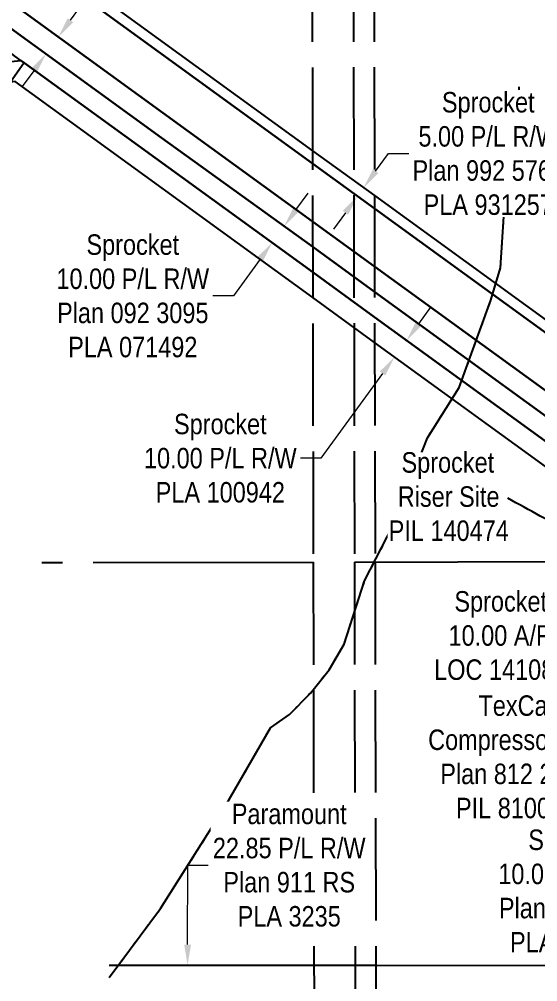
# Model space of a CAD drawing. Extents: x 500622 to 512229, y 6022177 to 6028063.
# Drawn here: x 507879.6 to 508132.6, y 6023735.4 to 6024205.3 of the extents above; entities that cross this region are included whole.
import ezdxf

# ---------------------------------------------------------------- set-up
doc = ezdxf.new("R2010")
doc.units = 0
doc.header["$LTSCALE"] = 5
doc.header["$PDMODE"] = 3
doc.header["$PDSIZE"] = 30
for name, pattern in [('foc-ACCESSROAD', [3.75, 2.5, -1.25]), ('foc-QUARTERLINE', [33, 25, -3, 2, -3]), ('foc-UNSURVEYED', [12.5, 10, -2.5]), ('foc-WHEELTRACKS', [2, 0.4, -1.6])]:
    doc.linetypes.add(name, pattern=pattern)
doc.layers.get('Defpoints').update_dxf_attribs({"color": 9})
for name, color, linetype, lineweight in [('F-AR-T', 190, 'Continuous', 9), ('F-RW-T', 190, 'Continuous', 9), ('F-WS-T', 190, 'Continuous', 9)]:
    doc.layers.add(name, color=color, linetype=linetype, lineweight=lineweight)
for name, color, linetype in [('F-RW', 190, 'Continuous'), ('F-WS', 190, 'foc-ACCESSROAD'), ('L-QSEC', 8, 'foc-QUARTERLINE'), ('L-USEC', 7, 'foc-UNSURVEYED'), ('T-WATER-P3', 160, 'foc-WHEELTRACKS')]:
    doc.layers.add(name, color=color, linetype=linetype)
doc.styles.add('80CG', font='ARIALN.TTF', dxfattribs={"height": 10})
doc.styles.add('80L', font='ARIALN.TTF', dxfattribs={"height": 10})
doc.styles.add('foc-LtypeFont', font='ARIALN.TTF', dxfattribs={"height": 7.35})
doc.linetypes.add('foc-TOPO-flowdirection-NOLINE', pattern='A,0,[">",foc-LtypeFont,S=0.3,R=0,X=0,Y=-0.945],-20,[">",foc-LtypeFont,S=0.3,R=0,X=0,Y=-0.945],0', length=20)
doc.dimstyles.new('Compass 5 000', dxfattribs={"dimscale": 5, "dimtxt": 9, "dimasz": 2, "dimexe": 0.2, "dimexo": 0.0625, "dimgap": 0.5, "dimtad": 0, "dimtih": 1, "dimtoh": 1, "dimzin": 0, "dimdsep": 46, "dimtxsty": '80CG', "dimcen": 0.1, "dimse1": 1, "dimse2": 1, "dimclrd": 256, "dimclrt": 256, "dimaunit": 1, "dimadec": 4, "dimazin": 0, "dimtfac": 0.06, "dimtofl": 0, "dimtmove": 0, "dimatfit": 1, "dimfxl": 0.2, "dimtolj": 1, "dimtzin": 0, "dimlwd": -1, "dimarcsym": 0})

# ---------------------------------------------------------------- blocks, each defined once
blk = doc.blocks.new('*D664')
at = {"layer": 'Defpoints', "color": 0, "transparency": 16777216}
for p in [(507980.54, 6024124.64), (507974.76, 6024116.67), (508002.94, 6024096.21)]:
    blk.add_point(p, dxfattribs=at)
at = {"layer": 'F-RW-T', "transparency": 16777216}
for p, q in [((508014.6, 6024112.26), (508020.48, 6024120.35)), ((507997.07, 6024088.11), (507984.07, 6024070.22)), ((507984.07, 6024070.22), (507974.07, 6024070.22))]:
    blk.add_line(p, q, dxfattribs=at)
for points in [[(508013.25, 6024113.24), (508015.95, 6024111.28), (508008.73, 6024104.17)], [(507995.72, 6024089.09), (507998.41, 6024087.13), (508002.94, 6024096.21)]]:
    blk.add_solid(points, dxfattribs=at)
at = {"layer": 'F-RW-T', "transparency": 16777216, "insert": (507934.98, 6024070.22), "char_height": 10, "attachment_point": 5, "style": '80CG'}
blk.add_mtext('\\A1;Sprocket\\P10.00 P/L R/W\\PPlan 092 3095\\PPLA 071492', dxfattribs=at)
blk = doc.blocks.new('*D665')
at = {"layer": 'Defpoints', "color": 0, "transparency": 16777216}
for p in [(508068.59, 6024048.54), (508062.71, 6024040.45), (508062.73, 6024040.44)]:
    blk.add_point(p, dxfattribs=at)
at = {"layer": 'F-RW-T', "transparency": 16777216}
for p, q in [((508074.48, 6024056.62), (508080.36, 6024064.71)), ((508056.85, 6024032.35), (508026.78, 6023990.96)), ((508026.78, 6023990.96), (508016.78, 6023990.96))]:
    blk.add_line(p, q, dxfattribs=at)
for points in [[(508073.13, 6024057.6), (508075.83, 6024055.64), (508068.6, 6024048.53)], [(508055.5, 6024033.33), (508058.2, 6024031.37), (508062.73, 6024040.44)]]:
    blk.add_solid(points, dxfattribs=at)
at = {"layer": 'F-RW-T', "transparency": 16777216, "insert": (507977.7, 6023990.96), "char_height": 10, "attachment_point": 5, "style": '80CG', "bg_fill": 3, "box_fill_scale": 1.1, "bg_fill_color": 256, "bg_fill_true_color": 13158600, "bg_fill_transparency": 0}
blk.add_mtext('\\A1;Sprocket\\P10.00 P/L R/W\\PPLA 100942', dxfattribs=at)
blk = doc.blocks.new('*D668')
at = {"layer": 'Defpoints', "color": 0, "transparency": 16777216}
for p in [(507898.69, 6024196.72), (507982.09, 6024136.14), (507976.08, 6024127.86)]:
    blk.add_point(p, dxfattribs=at)
at = {"layer": 'F-RW-T', "transparency": 16777216}
for p, q in [((507904.57, 6024204.81), (507929.68, 6024239.37)), ((507929.68, 6024239.37), (507939.68, 6024239.37)), ((507886.8, 6024180.35), (507880.92, 6024172.26))]:
    blk.add_line(p, q, dxfattribs=at)
for points in [[(507903.22, 6024205.79), (507905.92, 6024203.83), (507898.69, 6024196.72)], [(507885.45, 6024181.33), (507888.15, 6024179.37), (507892.68, 6024188.44)]]:
    blk.add_solid(points, dxfattribs=at)
at = {"layer": 'F-RW-T', "transparency": 16777216, "insert": (507978.76, 6024239.37), "char_height": 10, "attachment_point": 5, "style": '80CG', "bg_fill": 3, "box_fill_scale": 1.1, "bg_fill_color": 256, "bg_fill_true_color": 13158600, "bg_fill_transparency": 0}
blk.add_mtext('\\A1;Sprocket\\P10.00 P/L R/W\\PPlan 852 1526\\PPLA 840781', dxfattribs=at)
blk = doc.blocks.new('*D671')
at = {"layer": 'Defpoints', "color": 0, "transparency": 16777216}
for p in [(508229.93, 6023779.57), (508229.92, 6023774.44), (508239.92, 6023774.43)]:
    blk.add_point(p, dxfattribs=at)
at = {"layer": 'F-RW-T', "transparency": 16777216}
for p, q in [((508219.93, 6023779.58), (508189.65, 6023779.6)), ((508249.92, 6023779.55), (508259.92, 6023779.54))]:
    blk.add_line(p, q, dxfattribs=at)
for points in [[(508219.93, 6023781.24), (508219.93, 6023777.91), (508229.93, 6023779.57)], [(508249.92, 6023781.22), (508249.92, 6023777.89), (508239.92, 6023779.56)]]:
    blk.add_solid(points, dxfattribs=at)
at = {"layer": 'F-RW-T', "transparency": 16777216, "insert": (508150.57, 6023779.6), "char_height": 10, "attachment_point": 5, "style": '80CG'}
blk.add_mtext('\\A1;Sprocket\\P10.00 P/L R/W\\PPlan 932 1889\\PPLA 920650', dxfattribs=at)
blk = doc.blocks.new('*D690')
at = {"layer": 'Defpoints', "color": 0, "transparency": 16777216}
for p in [(508047.59, 6024123.05), (508067.77, 6024108.38), (508064.79, 6024104.29)]:
    blk.add_point(p, dxfattribs=at)
at = {"layer": 'F-RW-T', "transparency": 16777216}
for p, q in [((508053.47, 6024131.14), (508059.72, 6024139.74)), ((508059.72, 6024139.74), (508069.72, 6024139.74)), ((508038.73, 6024110.87), (508032.85, 6024102.78))]:
    blk.add_line(p, q, dxfattribs=at)
for points in [[(508052.12, 6024132.12), (508054.82, 6024130.16), (508047.59, 6024123.05)], [(508037.39, 6024111.85), (508040.08, 6024109.89), (508044.61, 6024118.96)]]:
    blk.add_solid(points, dxfattribs=at)
at = {"layer": 'F-RW-T', "transparency": 16777216, "insert": (508108.42, 6024139.74), "char_height": 10, "attachment_point": 5, "style": '80CG', "bg_fill": 3, "box_fill_scale": 1.1, "bg_fill_color": 256, "bg_fill_true_color": 13158600, "bg_fill_transparency": 0}
blk.add_mtext('\\A1;Sprocket\\P5.00 P/L R/W\\PPlan 992 5762\\PPLA 931257', dxfattribs=at)
blk = doc.blocks.new('*D691')
at = {"layer": 'Defpoints', "color": 0, "transparency": 16777216}
for p in [(507961.73, 6023743.47), (507998.5, 6023743.44), (507998.48, 6023720.75)]:
    blk.add_point(p, dxfattribs=at)
at = {"layer": 'F-RW-T', "transparency": 16777216}
for p, q in [((507961.74, 6023753.47), (507961.77, 6023792.24)), ((507961.77, 6023792.24), (507971.77, 6023792.24)), ((507961.71, 6023710.78), (507961.7, 6023700.78))]:
    blk.add_line(p, q, dxfattribs=at)
for points in [[(507960.07, 6023753.47), (507963.41, 6023753.47), (507961.73, 6023743.47)], [(507960.04, 6023710.78), (507963.37, 6023710.78), (507961.71, 6023720.78)]]:
    blk.add_solid(points, dxfattribs=at)
at = {"layer": 'F-RW-T', "transparency": 16777216, "insert": (508011.31, 6023792.24), "char_height": 10, "attachment_point": 5, "style": '80CG', "bg_fill": 3, "box_fill_scale": 1.1, "bg_fill_color": 256, "bg_fill_true_color": 13158600, "bg_fill_transparency": 0}
blk.add_mtext('\\A1;Paramount\\P22.85 P/L R/W\\PPlan 911 RS\\PPLA 3235', dxfattribs=at)
blk = doc.blocks.new('*D1174')
at = {"layer": 'Defpoints', "color": 0, "transparency": 16777216}
for p in [(508186.04, 6023915.66), (508176.55, 6023912.48), (508177.13, 6023910.75)]:
    blk.add_point(p, dxfattribs=at)
at = {"layer": 'F-AR-T', "transparency": 16777216}
for p, q in [((508196.1, 6023917.11), (508205.58, 6023920.29)), ((508167.65, 6023907.57), (508158.03, 6023904.35)), ((508158.03, 6023904.35), (508148.03, 6023904.35))]:
    blk.add_line(p, q, dxfattribs=at)
for points in [[(508195.57, 6023918.69), (508196.63, 6023915.53), (508186.61, 6023913.93)], [(508167.12, 6023909.15), (508168.18, 6023905.99), (508177.13, 6023910.75)]]:
    blk.add_solid(points, dxfattribs=at)
at = {"layer": 'F-AR-T', "transparency": 16777216, "insert": (508114.52, 6023904.35), "char_height": 10, "attachment_point": 5, "style": '80CG'}
blk.add_mtext('\\A1;Sprocket\\P10.00 A/R\\PLOC 141081', dxfattribs=at)

msp = doc.modelspace()

# ---------------------------------------------------------------- linework, layer by layer
at = {"layer": 'F-RW'}
for points in [[(507533.986, 6024489.911), (508022.683, 6024134.885), (508052.88, 6024112.947), (508138.977, 6024050.398), (508141.795, 6024048.351), (508199.786, 6024006.223), (508212.071, 6023997.298), (508238.81, 6023977.874), (508250.063, 6023969.7), (508260.053, 6023962.442), (508260.061, 6023972.496), (508260.065, 6023977.671), (508260.085, 6024003.348), (508260.097, 6024018.359), (508260.147, 6024084.041), (508260.23, 6024191.001), (508260.241, 6024205.991), (508260.253, 6024220.984), (508260.271, 6024244.048), (508260.279, 6024254.111), (508260.285, 6024262.089), (508260.548, 6024601.356)], [(507487.095, 6024530.093), (508022.672, 6024141.149), (508052.869, 6024119.215), (508141.998, 6024054.426), (508144.815, 6024052.378), (508203.356, 6024009.821), (508215.643, 6024000.892), (508247.422, 6023977.792), (508250.079, 6023975.873), (508250.063, 6023969.7), (508238.81, 6023977.874), (508212.071, 6023997.298), (508199.786, 6024006.223), (508141.795, 6024048.351), (508138.977, 6024050.398), (508052.88, 6024112.947), (508022.683, 6024134.885), (507533.986, 6024489.911)], [(507521.39, 6024470.822), (508022.733, 6024106.611), (508052.93, 6024084.672), (508194.459, 6023981.847), (508206.858, 6023972.847), (508209.268, 6023971.097), (508210.457, 6023970.233), (508222.585, 6023961.429), (508229.611, 6023956.318), (508229.722, 6023940.708), (508229.98, 6023904.171), (508231.045, 6023904.168), (508242.127, 6023904.142), (508244.507, 6023904.144), (508252.34, 6023904.118), (508260.007, 6023904.1), (508259.987, 6023877.335), (508259.975, 6023862.346), (508259.883, 6023743.239), (508259.865, 6023720.393)], [(508194.459, 6023981.847), (508052.93, 6024084.672), (508022.733, 6024106.611), (507521.39, 6024470.822)], [(508249.87, 6023720.401), (508249.888, 6023743.247), (508249.98, 6023862.356), (508249.991, 6023877.346), (508250.004, 6023893.101), (508250.222, 6023894.13), (508240.01, 6023894.153), (508235.504, 6023894.164), (508220.056, 6023894.201), (508220.046, 6023895.534), (508219.966, 6023907.087), (508219.727, 6023940.681), (508219.653, 6023951.201), (508215.873, 6023953.967), (508210.114, 6023958.142), (508209.365, 6023958.681), (508204.582, 6023962.149), (508194.532, 6023969.451), (508179.367, 6023980.467), (508052.951, 6024072.304), (508022.755, 6024094.242), (507948.95, 6024147.391), (507516.271, 6024462.011)], [(507923.427, 6023743.499), (508023.373, 6023743.425), (508053.533, 6023743.396), (508201.215, 6023743.284)]]:
    msp.add_lwpolyline(points, dxfattribs=at)
at = {"layer": 'F-RW', "flags": 128}
msp.add_lwpolyline([(507516.271, 6024462.011), (507948.95, 6024147.391), (508022.755, 6024094.242), (508052.951, 6024072.304), (508179.367, 6023980.467), (508194.532, 6023969.451), (508194.532, 6023969.451), (508182.141, 6023966.077), (508164.364, 6023978.986), (508052.973, 6024059.878), (508022.776, 6024081.8), (507882.029, 6024184.02), (507880.351, 6024185.233), (507784.943, 6024254.526)], dxfattribs=at)
msp.add_lwpolyline([(507882.029, 6024184.02), (508022.776, 6024081.8), (508052.973, 6024059.878), (508164.364, 6023978.986), (508182.141, 6023966.077), (508179.578, 6023965.382), (508169.643, 6023962.691), (508159.528, 6023970.108), (508149.387, 6023977.482), (508052.995, 6024047.505), (508022.798, 6024069.438), (507877.57, 6024174.91), (507875.248, 6024174.681), (507792.426, 6024166.507), (507791.443, 6024176.459), (507880.351, 6024185.233), (507882.029, 6024184.02)], close=True, dxfattribs=at)
at = {"layer": 'F-WS', "flags": 128}
msp.add_lwpolyline([(507875.248, 6024174.681), (507811.527, 6024086.893), (507714.417, 6024157.419), (507774.215, 6024239.758), (507776.131, 6024242.396), (507784.943, 6024254.526), (507880.351, 6024185.233), (507882.029, 6024184.02), (507875.248, 6024174.681)], close=True, dxfattribs=at)
at = {"layer": 'L-QSEC'}
msp.add_line((507255.677, 6023939.358), (508023.026, 6023940.159), dxfattribs=at)
at = {"layer": 'L-QSEC', "flags": 128}
msp.add_lwpolyline([(508043.135, 6023940.213), (508810.464, 6023942.297)], dxfattribs=at)
at = {"layer": 'L-USEC'}
for p, q in [((508021.607, 6024744.332), (508023.026, 6023940.159)), ((508041.716, 6024744.368), (508043.135, 6023940.194)), ((508051.77, 6024744.386), (508053.19, 6023940.212)), ((508023.026, 6023940.159), (508024.445, 6023135.986)), ((508043.135, 6023940.194), (508044.554, 6023136.04)), ((508053.19, 6023940.212), (508054.591, 6023146.122))]:
    msp.add_line(p, q, dxfattribs=at)
at = {"layer": 'T-WATER-P3', "flags": 128}
msp.add_lwpolyline([(507923.438, 6023737.45), (507948.468, 6023771.081), (507980.464, 6023821.543), (508002.183, 6023859.402), (508011.519, 6023865.904), (508021.617, 6023876.339), (508030.781, 6023887.702), (508038.106, 6023900.205), (508048.114, 6023931.119), (508061.925, 6023957.898), (508078.847, 6024001.001), (508094.171, 6024025.488), (508109.667, 6024068.123), (508114.363, 6024083.96), (508116.867, 6024121.527), (508122.907, 6024156.152), (508123.555, 6024172.393)], dxfattribs=at)
at = {"layer": 'T-WATER-P3', "linetype": 'foc-TOPO-flowdirection-NOLINE', "flags": 128}
msp.add_lwpolyline([(507923.438, 6023737.45), (507948.468, 6023771.081), (507980.464, 6023821.543), (508002.183, 6023859.402), (508011.519, 6023865.904), (508021.617, 6023876.339), (508030.781, 6023887.702), (508038.106, 6023900.205), (508048.114, 6023931.119), (508061.925, 6023957.898), (508078.847, 6024001.001), (508094.171, 6024025.488), (508109.667, 6024068.123), (508114.363, 6024083.96), (508116.867, 6024121.527), (508122.907, 6024156.152), (508123.555, 6024172.393)], dxfattribs=at)

# ---------------------------------------------------------------- texts
at = {"layer": 'F-WS-T', "insert": (508078.783, 6023875.192), "char_height": 10, "attachment_point": 1, "style": '80L'}
msp.add_mtext_dynamic_manual_height_columns('\\pi24.873;TexCal\\P\\pi0.32285;Compressor Site\\P\\pi6.2301;Plan 812 2880\\P\\pi13.894;PIL 810012', width=84.909, gutter_width=50, heights=[0], dxfattribs=at)

# ---------------------------------------------------------------- dimensions: what is measured, and where the dimension line sits
at = {"layer": 'F-AR-T', "color": 5}
dim = msp.add_linear_dim(base=(508177.134, 6023910.752), p1=(508186.035, 6023915.659), p2=(508176.554, 6023912.48), angle=198.53674, text='Sprocket\\P10.00 A/R\\PLOC 141081', dimstyle='Compass 5 000', dxfattribs=at)
dim.commit()
dim.dimension.update_dxf_attribs({"geometry": '*D1174', "text_midpoint": (508114.518, 6023904.347), "dimtype": 161})
at = {"layer": 'F-RW-T'}
for base, p1, p2, angle, text, picture, middle in [((508002.942, 6024096.206), (507980.544, 6024124.64), (507974.758, 6024116.674), 234.01027, 'Sprocket\\P10.00 P/L R/W\\PPlan 092 3095\\PPLA 071492', '*D664', (507934.982, 6024070.219)), ((508229.927, 6023779.568), (508239.917, 6023774.429), (508229.923, 6023774.436), 179.95652, 'Sprocket\\P10.00 P/L R/W\\PPlan 932 1889\\PPLA 920650', '*D671', (508150.567, 6023779.598))]:
    dim = msp.add_linear_dim(base=base, p1=p1, p2=p2, angle=angle, text=text, dimstyle='Compass 5 000', dxfattribs=at)
    dim.commit()
    dim.dimension.update_dxf_attribs({"geometry": picture, "text_midpoint": middle, "dimtype": 161})

# ---------------------------------------------------------------- leaders
at = {"layer": 'F-WS-T', "path_type": 1}
msp.add_leader([(508149.612, 6023954.104), (508117.981, 6023971.405)], dimstyle='Compass 5 000', override={"dimasz": 1, "dimgap": 0.5, "dimtad": 0, "dimldrblk": 'DotBlank'}, dxfattribs=at)

# ---------------------------------------------------------------- next in the draw order: dimensions: what is measured, and where the dimension line sits
at = {"layer": 'F-RW-T'}
for base, p1, p2, angle, text, picture, middle in [((507898.693, 6024196.722), (507976.077, 6024127.856), (507982.092, 6024136.135), 54.00266, 'Sprocket\\P10.00 P/L R/W\\PPlan 852 1526\\PPLA 840781', '*D668', (507978.761, 6024239.37)), ((508062.726, 6024040.437), (508068.587, 6024048.54), (508062.709, 6024040.449), 234.00368, 'Sprocket\\P10.00 P/L R/W\\PPLA 100942', '*D665', (507977.697, 6023990.959)), ((507961.731, 6023743.471), (507998.481, 6023720.751), (507998.498, 6023743.443), 89.95719, 'Paramount\\P22.85 P/L R/W\\PPlan 911 RS\\PPLA 3235', '*D691', (508011.307, 6023792.242))]:
    dim = msp.add_linear_dim(base=base, p1=p1, p2=p2, angle=angle, text=text, dimstyle='Compass 5 000', override={"dimtfill": 1}, dxfattribs=at)
    dim.commit()
    dim.dimension.update_dxf_attribs({"geometry": picture, "text_midpoint": middle, "dimtype": 161})

# ---------------------------------------------------------------- next in the draw order: texts
at = {"layer": 'F-WS-T', "insert": (508059.356, 6023993.934), "char_height": 10, "attachment_point": 1, "style": '80L', "bg_fill": 3, "box_fill_scale": 1, "bg_fill_color": 256, "bg_fill_transparency": 0}
msp.add_mtext_dynamic_manual_height_columns('\\pi6.7587;Sprocket\\P\\pi4.934;Riser Site\\P\\pi0.48997;PIL 140474', width=58.14229, gutter_width=50, heights=[0], dxfattribs=at)

# ---------------------------------------------------------------- next in the draw order: dimensions: what is measured, and where the dimension line sits
at = {"layer": 'F-RW-T'}
dim = msp.add_linear_dim(base=(508047.589, 6024123.052), p1=(508064.794, 6024104.291), p2=(508067.769, 6024108.383), angle=53.98632, text='Sprocket\\P5.00 P/L R/W\\PPlan 992 5762\\PPLA 931257', dimstyle='Compass 5 000', override={"dimtfill": 1}, dxfattribs=at)
dim.commit()
dim.dimension.update_dxf_attribs({"geometry": '*D690', "text_midpoint": (508108.42, 6024139.735), "dimtype": 161})

doc.saveas('drawing.dxf')
